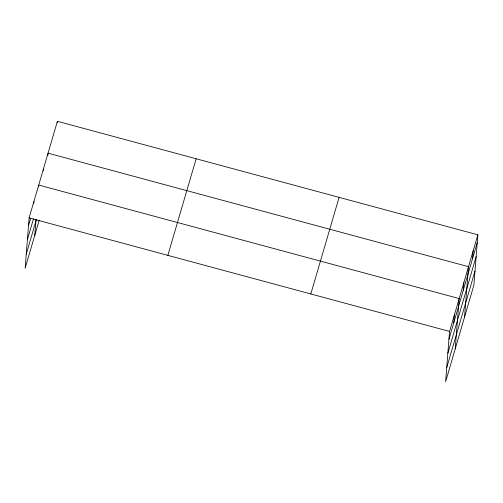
<?xml version="1.0" encoding="UTF-8"?>
<svg xmlns="http://www.w3.org/2000/svg" width="503" height="503" viewBox="0 0 503 503"><rect width="100%" height="100%" fill="white"/><g stroke="black" fill="none" stroke-linecap="round" stroke-linejoin="round"><path stroke-width="0.75" d="M477.85 234.826L449.563 331.427L445.608 381.702L473.895 285.1L477.85 234.826L57.392 121.298L29.105 217.9L25.15 268.174L39.221 220.113M33.732 203.816L33.915 201.477M34.77 235.329L36.034 219.245M38.599 186.613L38.725 185.054L459.182 298.581L455.228 348.856M43.271 170.674L43.39 169.115M47.873 155.515L48.055 153.176L468.513 266.703L464.558 316.978M57.267 122.858L57.392 121.298M453.763 322.8L454.372 315.004M463.238 290.438L463.848 282.642M472.569 258.561L473.185 250.764M28.495 225.69L30.677 218.227M27.388 239.711L33.512 218.811M26.25 254.153L36.298 219.861M167.857 255.361L196.145 158.766M310.816 293.959L339.097 197.365M448.953 339.223L477.234 242.622M447.846 353.238L476.134 256.643M446.714 367.68L474.995 271.086M29.105 217.9L449.563 331.427"/></g></svg>
